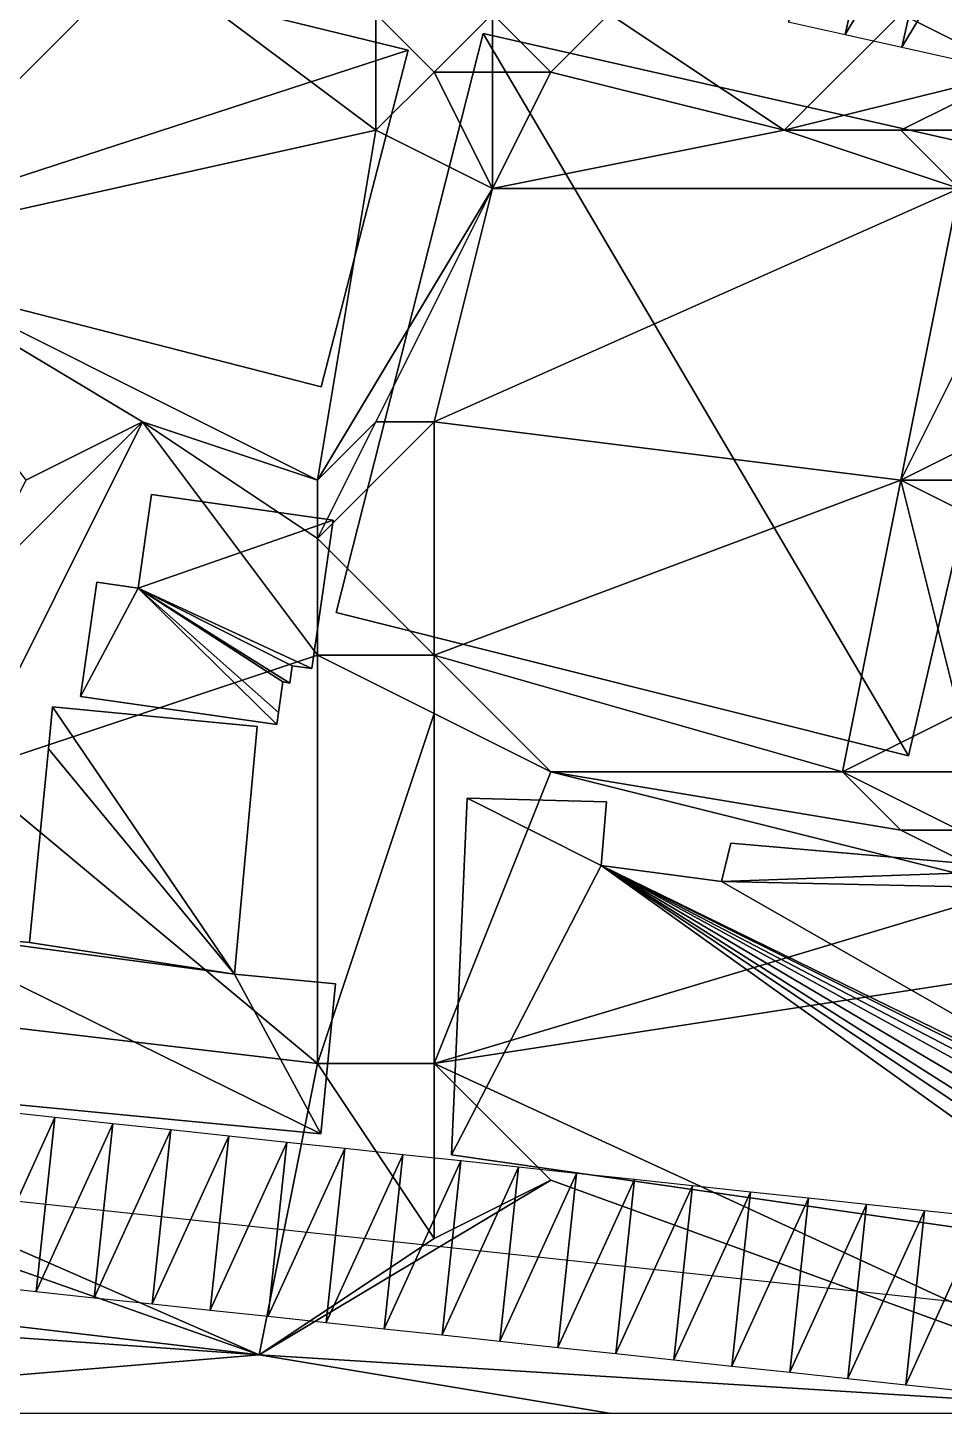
# Model space of a CAD drawing. Header units: metres. Extents: x -1103 to 901, y -902 to 905.
# Drawn here: x -747.94 to -716.51, y 252.1 to 299.52 of the extents above; entities that cross this region are included whole.
import ezdxf

# ---------------------------------------------------------------- set-up
doc = ezdxf.new("R2010")
doc.units = ezdxf.units.M
for name, color, linetype in [('OSM_BUILDING_FOOTPRINTS', 7, 'CONTINUOUS'), ('OSM_BUILDING_ROOFS', 1, 'CONTINUOUS'), ('OSM_BUILDING_WALLS', 8, 'CONTINUOUS'), ('OSM_ROAD_AXES', 2, 'CONTINUOUS'), ('OSM_ROAD_SURFACE', 9, 'CONTINUOUS'), ('OSM_TERRAIN', 3, 'CONTINUOUS')]:
    doc.layers.add(name, color=color, linetype=linetype)

msp = doc.modelspace()

# ---------------------------------------------------------------- linework, layer by layer
at = {"layer": 'OSM_BUILDING_FOOTPRINTS'}
for points in [[(-753.78, 303.365, 16.653), (-734.889, 298.754, 16.653), (-737.873, 287.208, 16.653), (-756.023, 291.864, 16.653), (-753.78, 303.365, 16.653)], [(-713.013, 294.939, 13.933), (-717.744, 274.546, 13.933), (-737.364, 279.467, 13.933), (-732.324, 299.318, 13.933), (-713.013, 294.939, 13.933)], [(-743.687, 283.514, 16.862), (-737.464, 282.63, 16.862), (-738.193, 277.542, 16.862), (-738.868, 277.631, 16.862), (-738.945, 277.045, 16.862), (-739.188, 277.089, 16.862), (-739.343, 276.038, 16.862), (-739.398, 275.618, 16.862), (-746.13, 276.58, 16.862), (-745.566, 280.506, 16.862), (-744.151, 280.296, 16.862), (-743.687, 283.514, 16.862)], [(-740.846, 267.058, 16.926), (-737.386, 266.727, 16.926), (-737.884, 261.584, 16.926), (-760.046, 263.707, 16.926), (-758.665, 277.841, 16.926), (-751.182, 277.122, 16.926), (-752.021, 268.551, 16.926), (-747.876, 268.142, 16.926), (-747.224, 274.789, 16.926), (-747.092, 276.226, 16.926), (-740.072, 275.552, 16.926), (-740.846, 267.058, 16.926)], [(-723.834, 271.549, 14.578), (-713.145, 270.631, 14.578), (-713.179, 270.001, 14.578), (-704.722, 269.116, 14.578), (-706.469, 260.125, 14.578), (-707.021, 260.191, 14.578), (-707.132, 259.76, 14.578), (-707.386, 259.329, 14.578), (-707.983, 258.798, 14.578), (-708.823, 258.444, 14.578), (-709.707, 258.344, 14.578), (-709.652, 257.449, 14.578), (-733.407, 260.866, 14.578), (-732.876, 273.097, 14.578), (-728.09, 272.975, 14.578), (-728.278, 270.786, 14.578), (-724.155, 270.233, 14.578), (-723.834, 271.549, 14.578)]]:
    msp.add_polyline3d(points, close=True, dxfattribs=at)
at = {"layer": 'OSM_BUILDING_ROOFS'}
for points in [[(-734.889, 298.754, 28.253), (-753.78, 303.365, 28.253), (-756.023, 291.864, 28.253)], [(-717.744, 274.546, 19.133), (-732.324, 299.318, 19.133), (-737.364, 279.467, 19.133)], [(-717.744, 274.546, 19.133), (-713.013, 294.939, 19.133), (-732.324, 299.318, 19.133)], [(-734.889, 298.754, 28.253), (-756.023, 291.864, 28.253), (-737.873, 287.208, 28.253)], [(-737.464, 282.63, 28.462), (-743.687, 283.514, 28.462), (-744.151, 280.296, 28.462)], [(-744.151, 280.296, 28.462), (-738.193, 277.542, 28.462), (-737.464, 282.63, 28.462)], [(-744.151, 280.296, 28.462), (-745.566, 280.506, 28.462), (-746.13, 276.58, 28.462)], [(-744.151, 280.296, 28.462), (-746.13, 276.58, 28.462), (-739.398, 275.618, 28.462)], [(-744.151, 280.296, 28.462), (-739.398, 275.618, 28.462), (-739.343, 276.038, 28.462)], [(-744.151, 280.296, 28.462), (-739.343, 276.038, 28.462), (-739.188, 277.089, 28.462)], [(-744.151, 280.296, 28.462), (-739.188, 277.089, 28.462), (-738.945, 277.045, 28.462)], [(-744.151, 280.296, 28.462), (-738.945, 277.045, 28.462), (-738.868, 277.631, 28.462)], [(-744.151, 280.296, 28.462), (-738.868, 277.631, 28.462), (-738.193, 277.542, 28.462)], [(-740.846, 267.058, 34.926), (-747.092, 276.226, 34.926), (-747.224, 274.789, 34.926)], [(-740.846, 267.058, 34.926), (-740.072, 275.552, 34.926), (-747.092, 276.226, 34.926)], [(-740.846, 267.058, 34.926), (-747.224, 274.789, 34.926), (-747.876, 268.142, 34.926)], [(-728.278, 270.786, 29.378), (-732.876, 273.097, 29.378), (-733.407, 260.866, 29.378)], [(-728.278, 270.786, 29.378), (-728.09, 272.975, 29.378), (-732.876, 273.097, 29.378)], [(-713.145, 270.631, 29.378), (-723.834, 271.549, 29.378), (-724.155, 270.233, 29.378)], [(-728.278, 270.786, 29.378), (-733.407, 260.866, 29.378), (-709.652, 257.449, 29.378)], [(-728.278, 270.786, 29.378), (-709.652, 257.449, 29.378), (-709.707, 258.344, 29.378)], [(-728.278, 270.786, 29.378), (-709.707, 258.344, 29.378), (-708.823, 258.444, 29.378)], [(-728.278, 270.786, 29.378), (-708.823, 258.444, 29.378), (-707.983, 258.798, 29.378)], [(-728.278, 270.786, 29.378), (-707.983, 258.798, 29.378), (-707.386, 259.329, 29.378)], [(-728.278, 270.786, 29.378), (-707.386, 259.329, 29.378), (-707.132, 259.76, 29.378)], [(-728.278, 270.786, 29.378), (-707.132, 259.76, 29.378), (-707.021, 260.191, 29.378)], [(-728.278, 270.786, 29.378), (-707.021, 260.191, 29.378), (-706.469, 260.125, 29.378)], [(-724.155, 270.233, 29.378), (-728.278, 270.786, 29.378), (-706.469, 260.125, 29.378)], [(-713.179, 270.001, 29.378), (-713.145, 270.631, 29.378), (-724.155, 270.233, 29.378)], [(-724.155, 270.233, 29.378), (-706.469, 260.125, 29.378), (-713.179, 270.001, 29.378)], [(-752.021, 268.551, 34.926), (-760.046, 263.707, 34.926), (-737.884, 261.584, 34.926)], [(-740.846, 267.058, 34.926), (-747.876, 268.142, 34.926), (-752.021, 268.551, 34.926)], [(-737.884, 261.584, 34.926), (-740.846, 267.058, 34.926), (-752.021, 268.551, 34.926)], [(-737.884, 261.584, 34.926), (-737.386, 266.727, 34.926), (-740.846, 267.058, 34.926)]]:
    msp.add_3dface(points, dxfattribs=at)
at = {"layer": 'OSM_BUILDING_WALLS'}
for points in [[(-734.889, 298.754, 16.653), (-753.78, 303.365, 16.653), (-753.78, 303.365, 28.253)], [(-734.889, 298.754, 16.653), (-753.78, 303.365, 28.253), (-734.889, 298.754, 28.253)], [(-732.324, 299.318, 13.933), (-737.364, 279.467, 13.933), (-737.364, 279.467, 19.133)], [(-732.324, 299.318, 13.933), (-737.364, 279.467, 19.133), (-732.324, 299.318, 19.133)], [(-713.013, 294.939, 13.933), (-732.324, 299.318, 13.933), (-732.324, 299.318, 19.133)], [(-713.013, 294.939, 13.933), (-732.324, 299.318, 19.133), (-713.013, 294.939, 19.133)], [(-737.873, 287.208, 16.653), (-734.889, 298.754, 16.653), (-734.889, 298.754, 28.253)], [(-737.873, 287.208, 16.653), (-734.889, 298.754, 28.253), (-737.873, 287.208, 28.253)], [(-717.744, 274.546, 13.933), (-713.013, 294.939, 13.933), (-713.013, 294.939, 19.133)], [(-717.744, 274.546, 13.933), (-713.013, 294.939, 19.133), (-717.744, 274.546, 19.133)], [(-756.023, 291.864, 16.653), (-737.873, 287.208, 16.653), (-737.873, 287.208, 28.253)], [(-756.023, 291.864, 16.653), (-737.873, 287.208, 28.253), (-756.023, 291.864, 28.253)], [(-743.687, 283.514, 16.862), (-744.151, 280.296, 16.862), (-744.151, 280.296, 28.462)], [(-743.687, 283.514, 16.862), (-744.151, 280.296, 28.462), (-743.687, 283.514, 28.462)], [(-737.464, 282.63, 16.862), (-743.687, 283.514, 16.862), (-743.687, 283.514, 28.462)], [(-737.464, 282.63, 16.862), (-743.687, 283.514, 28.462), (-737.464, 282.63, 28.462)], [(-738.193, 277.542, 16.862), (-737.464, 282.63, 16.862), (-737.464, 282.63, 28.462)], [(-738.193, 277.542, 16.862), (-737.464, 282.63, 28.462), (-738.193, 277.542, 28.462)], [(-745.566, 280.506, 16.862), (-746.13, 276.58, 16.862), (-746.13, 276.58, 28.462)], [(-745.566, 280.506, 16.862), (-746.13, 276.58, 28.462), (-745.566, 280.506, 28.462)], [(-744.151, 280.296, 16.862), (-745.566, 280.506, 16.862), (-745.566, 280.506, 28.462)], [(-744.151, 280.296, 16.862), (-745.566, 280.506, 28.462), (-744.151, 280.296, 28.462)], [(-737.364, 279.467, 13.933), (-717.744, 274.546, 13.933), (-717.744, 274.546, 19.133)], [(-737.364, 279.467, 13.933), (-717.744, 274.546, 19.133), (-737.364, 279.467, 19.133)], [(-738.945, 277.045, 16.862), (-738.868, 277.631, 16.862), (-738.868, 277.631, 28.462)], [(-738.945, 277.045, 16.862), (-738.868, 277.631, 28.462), (-738.945, 277.045, 28.462)], [(-738.868, 277.631, 16.862), (-738.193, 277.542, 16.862), (-738.193, 277.542, 28.462)], [(-738.868, 277.631, 16.862), (-738.193, 277.542, 28.462), (-738.868, 277.631, 28.462)], [(-739.343, 276.038, 16.862), (-739.188, 277.089, 16.862), (-739.188, 277.089, 28.462)], [(-739.343, 276.038, 16.862), (-739.188, 277.089, 28.462), (-739.343, 276.038, 28.462)], [(-739.188, 277.089, 16.862), (-738.945, 277.045, 16.862), (-738.945, 277.045, 28.462)], [(-739.188, 277.089, 16.862), (-738.945, 277.045, 28.462), (-739.188, 277.089, 28.462)], [(-746.13, 276.58, 16.862), (-739.398, 275.618, 16.862), (-739.398, 275.618, 28.462)], [(-746.13, 276.58, 16.862), (-739.398, 275.618, 28.462), (-746.13, 276.58, 28.462)], [(-747.092, 276.226, 16.926), (-747.224, 274.789, 16.926), (-747.224, 274.789, 34.926)], [(-747.092, 276.226, 16.926), (-747.224, 274.789, 34.926), (-747.092, 276.226, 34.926)], [(-740.072, 275.552, 16.926), (-747.092, 276.226, 16.926), (-747.092, 276.226, 34.926)], [(-740.072, 275.552, 16.926), (-747.092, 276.226, 34.926), (-740.072, 275.552, 34.926)], [(-739.398, 275.618, 16.862), (-739.343, 276.038, 16.862), (-739.343, 276.038, 28.462)], [(-739.398, 275.618, 16.862), (-739.343, 276.038, 28.462), (-739.398, 275.618, 28.462)], [(-740.846, 267.058, 16.926), (-740.072, 275.552, 16.926), (-740.072, 275.552, 34.926)], [(-740.846, 267.058, 16.926), (-740.072, 275.552, 34.926), (-740.846, 267.058, 34.926)], [(-747.224, 274.789, 16.926), (-747.876, 268.142, 16.926), (-747.876, 268.142, 34.926)], [(-747.224, 274.789, 16.926), (-747.876, 268.142, 34.926), (-747.224, 274.789, 34.926)], [(-732.876, 273.097, 14.578), (-733.407, 260.866, 14.578), (-733.407, 260.866, 29.378)], [(-732.876, 273.097, 14.578), (-733.407, 260.866, 29.378), (-732.876, 273.097, 29.378)], [(-728.09, 272.975, 14.578), (-732.876, 273.097, 14.578), (-732.876, 273.097, 29.378)], [(-728.09, 272.975, 14.578), (-732.876, 273.097, 29.378), (-728.09, 272.975, 29.378)], [(-728.278, 270.786, 14.578), (-728.09, 272.975, 14.578), (-728.09, 272.975, 29.378)], [(-728.278, 270.786, 14.578), (-728.09, 272.975, 29.378), (-728.278, 270.786, 29.378)], [(-723.834, 271.549, 14.578), (-724.155, 270.233, 14.578), (-724.155, 270.233, 29.378)], [(-723.834, 271.549, 14.578), (-724.155, 270.233, 29.378), (-723.834, 271.549, 29.378)], [(-713.145, 270.631, 14.578), (-723.834, 271.549, 14.578), (-723.834, 271.549, 29.378)], [(-713.145, 270.631, 14.578), (-723.834, 271.549, 29.378), (-713.145, 270.631, 29.378)], [(-724.155, 270.233, 14.578), (-728.278, 270.786, 14.578), (-728.278, 270.786, 29.378)], [(-724.155, 270.233, 14.578), (-728.278, 270.786, 29.378), (-724.155, 270.233, 29.378)], [(-747.876, 268.142, 16.926), (-752.021, 268.551, 16.926), (-752.021, 268.551, 34.926)], [(-747.876, 268.142, 16.926), (-752.021, 268.551, 34.926), (-747.876, 268.142, 34.926)], [(-737.386, 266.727, 16.926), (-740.846, 267.058, 16.926), (-740.846, 267.058, 34.926)], [(-737.386, 266.727, 16.926), (-740.846, 267.058, 34.926), (-737.386, 266.727, 34.926)], [(-737.884, 261.584, 16.926), (-737.386, 266.727, 16.926), (-737.386, 266.727, 34.926)], [(-737.884, 261.584, 16.926), (-737.386, 266.727, 34.926), (-737.884, 261.584, 34.926)], [(-760.046, 263.707, 16.926), (-737.884, 261.584, 16.926), (-737.884, 261.584, 34.926)], [(-760.046, 263.707, 16.926), (-737.884, 261.584, 34.926), (-760.046, 263.707, 34.926)], [(-733.407, 260.866, 14.578), (-709.652, 257.449, 14.578), (-709.652, 257.449, 29.378)], [(-733.407, 260.866, 14.578), (-709.652, 257.449, 29.378), (-733.407, 260.866, 29.378)]]:
    msp.add_3dface(points, dxfattribs=at)
at = {"layer": 'OSM_ROAD_AXES'}
msp.add_polyline3d([(-703.606, 254.474, 17.035), (-814.884, 266.405, 17.33)], dxfattribs=at)
at = {"layer": 'OSM_ROAD_SURFACE'}
for points in [[(-718.602, 305.141, 15.214), (-721.863, 299.724, 15.786), (-719.916, 299.287, 15.573)], [(-716.655, 304.704, 14.773), (-718.602, 305.141, 15.214), (-719.916, 299.287, 15.573)], [(-716.655, 304.704, 14.773), (-719.916, 299.287, 15.573), (-717.969, 298.85, 15.326)], [(-714.707, 304.267, 14.745), (-716.655, 304.704, 14.773), (-717.969, 298.85, 15.326)], [(-714.707, 304.267, 14.745), (-717.969, 298.85, 15.326), (-716.022, 298.413, 15.045)], [(-747.002, 262.144, 19.248), (-748.99, 262.357, 19.254), (-749.629, 256.391, 18.964)], [(-747.002, 262.144, 19.248), (-749.629, 256.391, 18.964), (-747.642, 256.178, 18.957)], [(-745.015, 261.931, 19.241), (-747.002, 262.144, 19.248), (-747.642, 256.178, 18.957)], [(-745.015, 261.931, 19.241), (-747.642, 256.178, 18.957), (-745.655, 255.965, 18.95)], [(-743.028, 261.718, 19.234), (-745.015, 261.931, 19.241), (-745.655, 255.965, 18.95)], [(-743.028, 261.718, 19.234), (-745.655, 255.965, 18.95), (-743.668, 255.752, 18.983)], [(-741.041, 261.505, 19.227), (-743.028, 261.718, 19.234), (-743.668, 255.752, 18.983)], [(-741.041, 261.505, 19.227), (-743.668, 255.752, 18.983), (-741.681, 255.539, 18.976)], [(-739.054, 261.292, 19.221), (-741.041, 261.505, 19.227), (-741.681, 255.539, 18.976)], [(-739.054, 261.292, 19.221), (-741.681, 255.539, 18.976), (-739.694, 255.326, 18.965)], [(-737.067, 261.079, 19.04), (-739.054, 261.292, 19.221), (-739.694, 255.326, 18.965)], [(-737.067, 261.079, 19.04), (-739.694, 255.326, 18.965), (-737.707, 255.113, 18.794)], [(-735.08, 260.866, 18.602), (-737.067, 261.079, 19.04), (-737.707, 255.113, 18.794)], [(-735.08, 260.866, 18.602), (-737.707, 255.113, 18.794), (-735.719, 254.9, 18.716)], [(-733.093, 260.653, 18.256), (-735.08, 260.866, 18.602), (-735.719, 254.9, 18.716)], [(-733.093, 260.653, 18.256), (-735.719, 254.9, 18.716), (-733.732, 254.687, 18.637)], [(-731.106, 260.44, 18.308), (-733.093, 260.653, 18.256), (-733.732, 254.687, 18.637)], [(-731.106, 260.44, 18.308), (-733.732, 254.687, 18.637), (-731.745, 254.474, 18.559)], [(-729.118, 260.226, 18.213), (-731.106, 260.44, 18.308), (-731.745, 254.474, 18.559)], [(-729.118, 260.226, 18.213), (-731.745, 254.474, 18.559), (-729.758, 254.261, 18.481)], [(-727.131, 260.013, 18.03), (-729.118, 260.226, 18.213), (-729.758, 254.261, 18.481)], [(-727.131, 260.013, 18.03), (-729.758, 254.261, 18.481), (-727.771, 254.048, 18.403)], [(-725.144, 259.8, 17.847), (-727.131, 260.013, 18.03), (-727.771, 254.048, 18.403)], [(-725.144, 259.8, 17.847), (-727.771, 254.048, 18.403), (-725.784, 253.835, 18.324)], [(-723.157, 259.587, 17.802), (-725.144, 259.8, 17.847), (-725.784, 253.835, 18.324)], [(-723.157, 259.587, 17.802), (-725.784, 253.835, 18.324), (-723.797, 253.621, 18.246)], [(-721.17, 259.374, 17.784), (-723.157, 259.587, 17.802), (-723.797, 253.621, 18.246)], [(-721.17, 259.374, 17.784), (-723.797, 253.621, 18.246), (-721.81, 253.408, 18.168)], [(-719.183, 259.161, 17.765), (-721.17, 259.374, 17.784), (-721.81, 253.408, 18.168)], [(-719.183, 259.161, 17.765), (-721.81, 253.408, 18.168), (-719.823, 253.195, 18.089)], [(-717.196, 258.948, 17.746), (-719.183, 259.161, 17.765), (-719.823, 253.195, 18.089)], [(-717.196, 258.948, 17.746), (-719.823, 253.195, 18.089), (-717.835, 252.982, 18.011)], [(-715.209, 258.735, 17.728), (-717.196, 258.948, 17.746), (-717.835, 252.982, 18.011)], [(-715.209, 258.735, 17.728), (-717.835, 252.982, 18.011), (-715.848, 252.769, 17.933)]]:
    msp.add_3dface(points, dxfattribs=at)
at = {"layer": 'OSM_TERRAIN'}
for points in [[(-754, 292, 18.974), (-744, 302, 18.786), (-754, 304, 18.899)], [(-714, 298, 14.687), (-716, 304, 14.854), (-718, 300, 14.854)], [(-754, 292, 18.974), (-736, 296, 18.974), (-744, 302, 18.786)], [(-736, 296, 18.974), (-736, 300, 18.744), (-744, 302, 18.786)], [(-736, 296, 18.974), (-734, 298, 18.603), (-736, 300, 18.744)], [(-734, 298, 18.603), (-732, 300, 17.52), (-736, 300, 18.744)], [(-734, 298, 18.603), (-732, 298, 17.694), (-732, 300, 17.52)], [(-732, 298, 17.694), (-730, 298, 17.259), (-732, 300, 17.52)], [(-730, 298, 17.259), (-728, 300, 16.85), (-732, 300, 17.52)], [(-730, 298, 17.259), (-722, 296, 17.259), (-728, 300, 16.85)], [(-722, 296, 17.259), (-718, 300, 14.854), (-728, 300, 16.85)], [(-722, 296, 17.259), (-714, 298, 14.687), (-718, 300, 14.854)], [(-736, 296, 18.974), (-732, 294, 17.265), (-734, 298, 18.603)], [(-732, 294, 17.265), (-732, 298, 17.694), (-734, 298, 18.603)], [(-732, 294, 17.265), (-722, 296, 17.259), (-730, 298, 17.259)], [(-732, 294, 17.265), (-730, 298, 17.259), (-732, 298, 17.694)], [(-718, 296, 17.099), (-714, 298, 14.687), (-722, 296, 17.259)], [(-718, 296, 17.099), (-716, 296, 16.607), (-714, 298, 14.687)], [(-754, 292, 18.974), (-738, 284, 18.814), (-736, 296, 18.974)], [(-738, 284, 18.814), (-732, 294, 17.265), (-736, 296, 18.974)], [(-732, 294, 17.265), (-716, 294, 17.259), (-722, 296, 17.259)], [(-716, 294, 17.259), (-718, 296, 17.099), (-722, 296, 17.259)], [(-716, 294, 17.259), (-716, 296, 16.607), (-718, 296, 17.099)], [(-736, 286, 18.158), (-732, 294, 17.265), (-738, 284, 18.814)], [(-736, 286, 18.158), (-734, 286, 17.259), (-732, 294, 17.265)], [(-718, 284, 17.259), (-716, 294, 17.259), (-734, 286, 17.259)], [(-734, 286, 17.259), (-716, 294, 17.259), (-732, 294, 17.265)], [(-718, 284, 17.259), (-716, 288, 16.923), (-716, 294, 17.259)], [(-748, 284, 19.74), (-744, 286, 19.162), (-754, 292, 18.974)], [(-744, 286, 19.162), (-738, 284, 18.814), (-754, 292, 18.974)], [(-718, 284, 17.259), (-714, 286, 15.844), (-716, 288, 16.923)], [(-750, 274, 19.425), (-738, 278, 19.111), (-744, 286, 19.162)], [(-750, 274, 19.425), (-744, 286, 19.162), (-750, 280, 19.796)], [(-750, 280, 19.796), (-744, 286, 19.162), (-748, 284, 19.74)], [(-744, 286, 19.162), (-738, 278, 19.111), (-738, 282, 19.148)], [(-744, 286, 19.162), (-738, 282, 19.148), (-738, 284, 18.814)], [(-734, 278, 17.455), (-734, 286, 17.259), (-738, 282, 19.148)], [(-738, 282, 19.148), (-736, 286, 18.158), (-738, 284, 18.814)], [(-738, 282, 19.148), (-734, 286, 17.259), (-736, 286, 18.158)], [(-734, 278, 17.455), (-718, 284, 17.259), (-734, 286, 17.259)], [(-718, 284, 17.259), (-714, 284, 15.966), (-714, 286, 15.844)], [(-734, 278, 17.455), (-720, 274, 17.281), (-718, 284, 17.259)], [(-720, 274, 17.281), (-716, 276, 15.702), (-718, 284, 17.259)], [(-716, 276, 15.702), (-714, 282, 15.564), (-718, 284, 17.259)], [(-714, 282, 15.564), (-714, 284, 15.966), (-718, 284, 17.259)], [(-738, 278, 19.111), (-734, 278, 17.455), (-738, 282, 19.148)], [(-750, 274, 19.425), (-738, 264, 19.285), (-738, 278, 19.111)], [(-738, 264, 19.285), (-734, 276, 17.972), (-738, 278, 19.111)], [(-738, 278, 19.111), (-734, 276, 17.972), (-734, 278, 17.455)], [(-730, 274, 17.737), (-734, 278, 17.455), (-734, 276, 17.972)], [(-730, 274, 17.737), (-720, 274, 17.281), (-734, 278, 17.455)], [(-738, 264, 19.285), (-734, 264, 17.874), (-734, 276, 17.972)], [(-734, 264, 17.874), (-730, 274, 17.737), (-734, 276, 17.972)], [(-720, 274, 17.281), (-714, 274, 15.872), (-716, 276, 15.702)], [(-772, 268, 19.416), (-738, 264, 19.285), (-750, 274, 19.425)], [(-734, 264, 17.874), (-714, 270, 17.676), (-730, 274, 17.737)], [(-714, 270, 17.676), (-718, 272, 17.419), (-730, 274, 17.737)], [(-730, 274, 17.737), (-718, 272, 17.419), (-720, 274, 17.281)], [(-718, 272, 17.419), (-716, 272, 17.078), (-720, 274, 17.281)], [(-716, 272, 17.078), (-714, 274, 15.872), (-720, 274, 17.281)], [(-714, 270, 17.676), (-716, 272, 17.078), (-718, 272, 17.419)], [(-734, 264, 17.874), (-708, 268, 17.676), (-714, 270, 17.676)], [(-740, 254, 18.864), (-772, 268, 19.416), (-774, 266, 19.082)], [(-772, 268, 19.416), (-740, 254, 18.864), (-738, 264, 19.285)], [(-708, 252, 17.572), (-708, 268, 17.676), (-734, 264, 17.874)], [(-774, 258, 18.991), (-740, 254, 18.864), (-774, 266, 19.082)], [(-740, 254, 18.864), (-734, 258, 18.443), (-738, 264, 19.285)], [(-734, 258, 18.443), (-734, 264, 17.874), (-738, 264, 19.285)], [(-734, 258, 18.443), (-730, 260, 18.318), (-734, 264, 17.874)], [(-730, 260, 18.318), (-708, 252, 17.572), (-734, 264, 17.874)], [(-740, 254, 18.864), (-730, 260, 18.318), (-734, 258, 18.443)], [(-740, 254, 18.864), (-708, 252, 17.572), (-730, 260, 18.318)], [(-768, 256, 18.937), (-740, 254, 18.864), (-774, 258, 18.991)], [(-764, 252, 18.098), (-740, 254, 18.864), (-768, 256, 18.937)], [(-728, 252, 18.282), (-740, 254, 18.864), (-764, 252, 18.098)], [(-728, 252, 18.282), (-708, 252, 17.572), (-740, 254, 18.864)]]:
    msp.add_3dface(points, dxfattribs=at)

doc.saveas('drawing.dxf')
